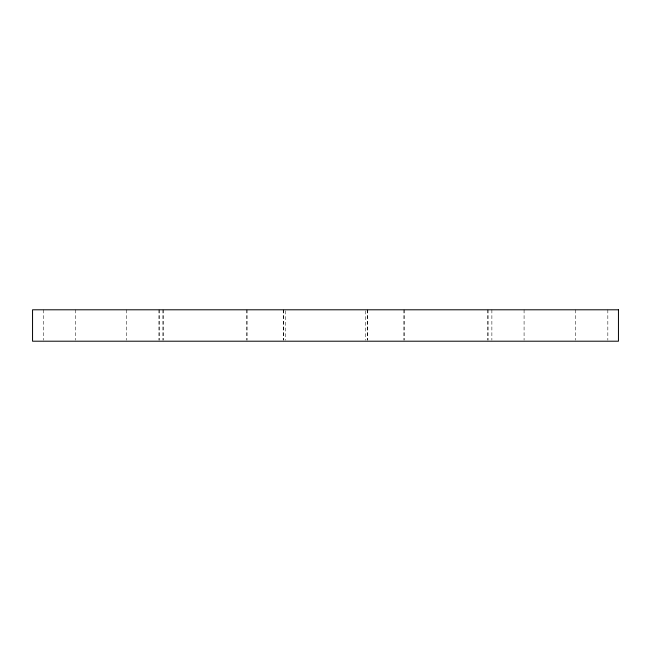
<?xml version="1.0" encoding="UTF-8"?>
<svg xmlns="http://www.w3.org/2000/svg" width="651" height="651" viewBox="0 0 651 651"><rect width="100%" height="100%" fill="white"/><g stroke="black" fill="none" stroke-linecap="round" stroke-linejoin="round"><path stroke-width="0.49" stroke-dasharray="3.25 2.44" d="M607.831 309.795L607.831 340.188M575.63 309.795L575.606 340.188M524.079 309.795L524.079 340.188M491.879 309.795L491.871 340.188M488.12 309.795L488.12 340.188M487.607 309.795L487.607 340.188M404.385 309.795L404.385 340.188M403.856 309.795L403.856 340.188M367.367 309.795L367.367 340.188M367.237 309.795L367.237 340.188M365.39 310.812L365.39 340.188M285.61 310.812L285.61 340.188M283.763 309.795L283.763 340.188M283.633 309.795L283.633 340.188M247.111 309.795L247.111 340.188M246.615 309.795L246.615 340.188M163.417 309.795L163.417 340.188M162.88 309.795L162.88 340.188M159.121 309.795L159.121 340.188M159.031 309.795L159.031 340.188M126.733 309.795L126.733 340.188M75.37 309.795L75.483 340.188M43.357 309.795L43.357 340.188"/><path stroke-width="0.98" d="M618.45 309.795L32.55 309.795L32.55 341.205L618.45 341.205L618.45 309.795"/></g></svg>
